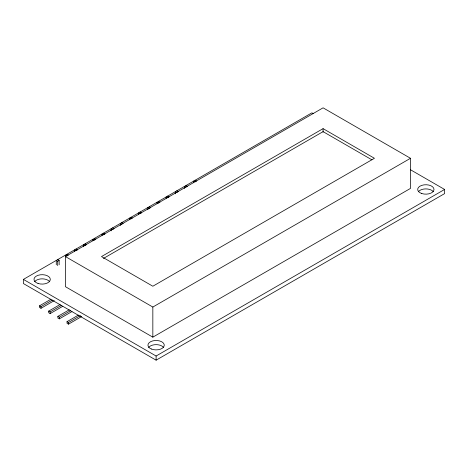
<?xml version="1.0" encoding="UTF-8"?>
<svg xmlns="http://www.w3.org/2000/svg" width="468" height="468" viewBox="0 0 468 468"><rect width="100%" height="100%" fill="white"/><g stroke="black" fill="none" stroke-linecap="round" stroke-linejoin="round"><path stroke-width="0.7" d="M410.477 169.749L444.6 189.452L444.6 193.617L156.107 360.173L23.4 283.555L23.4 279.396L311.893 112.835L313.156 113.566M122.715 223.645L121.75 224.201L120.311 223.365L120.311 225.558M186.393 186.878L187.352 186.322L185.913 185.492M56.271 264.8L56.271 260.419L57.71 261.249L59.155 260.419L59.155 264.8M86.153 244.828L85.194 245.384L83.749 244.553L83.749 246.741M95.314 239.54L94.349 240.096L92.91 239.265L92.91 240.722M150.31 207.786L149.351 208.342L147.906 207.511L147.906 209.699M323.084 128.642L101.486 256.581L152.837 286.229L374.435 158.289L323.084 128.642L323.084 132.093M103.387 258.476L323.084 131.637L371.931 159.84M54.282 300.62L40.997 308.295L39.558 307.458L39.558 305.791L50.942 299.222M39.558 305.791L40.997 306.628L52.387 300.052M62.811 306.277L50.158 313.583L48.713 312.747L48.713 311.08L60.103 304.51M48.713 311.08L50.158 311.916L61.548 305.341M71.973 311.565L59.319 318.872L57.874 318.035L57.874 316.368L69.264 309.798M57.874 316.368L59.319 317.205L70.703 310.629M81.765 316.485L68.474 324.154L67.035 323.324L67.035 321.656L78.425 315.087M67.035 321.656L68.474 322.493L80.496 315.549M410.5 158.289L323.084 107.827L65.426 256.581L152.837 307.049L410.5 158.289L410.5 188.399L152.837 337.159L65.426 286.691L65.432 255.13L66.871 255.961L68.316 255.13L66.871 254.294M23.4 279.396L156.107 356.013L444.6 189.452M195.068 180.203L196.513 181.034L195.068 181.871L193.629 181.034L193.629 182.497M185.913 187.159L184.468 186.322L184.468 188.516M176.752 190.78L178.191 191.611L176.752 192.447L175.307 191.611L175.307 193.805M167.591 196.069L169.036 196.899L167.591 197.736L166.152 196.899L166.152 198.362M158.512 201.386L159.951 202.223L158.512 203.054L157.067 202.223L157.067 203.685M149.351 206.675L150.795 207.511M140.072 211.957L141.511 212.788L140.072 213.624L138.627 212.788L138.627 214.25M130.911 217.246L132.356 218.076L130.911 218.913L129.466 218.076L129.466 219.539M121.75 222.534L123.195 223.365M112.595 227.822L114.034 228.653L112.595 229.49L111.15 228.653L111.15 230.847M103.51 233.14L104.955 233.977L103.51 234.807L102.071 233.977L102.071 235.433M94.349 238.428L95.794 239.265M85.194 243.717L86.633 244.553M76.032 249.005L77.477 249.842L76.032 250.672L74.587 249.842L74.587 251.298M57.71 259.582L59.155 260.419M156.107 356.013L156.107 360.173M152.837 307.049L152.837 337.159M68.474 322.493L68.474 324.154M59.319 317.205L59.319 318.872M57.71 261.249L57.71 265.631M50.158 311.916L50.158 313.583M40.997 306.628L40.997 308.295M148.619 347.478A8.161 4.709 0 0 1 156.107 344.641A8.161 4.709 0 0 1 163.595 347.478M34.661 281.689A8.161 4.709 0 0 1 42.149 278.846A8.161 4.709 0 0 1 49.643 281.689M418.357 191.745A8.161 4.709 0 0 1 425.851 188.902A8.161 4.709 0 0 1 433.339 191.745M151.316 348.999A8.161 4.709 0 0 0 164.221 345.671A8.161 4.709 0 0 0 152.779 340.885A8.161 4.709 0 0 0 151.316 348.999M38.072 283.473A8.161 4.709 0 0 0 50.31 279.396A8.161 4.709 0 0 0 38.072 275.313A8.161 4.709 0 0 0 38.072 283.473M421.767 193.53A8.161 4.709 0 0 0 434.006 189.452A8.161 4.709 0 0 0 421.767 185.369A8.161 4.709 0 0 0 421.767 193.53"/></g></svg>
